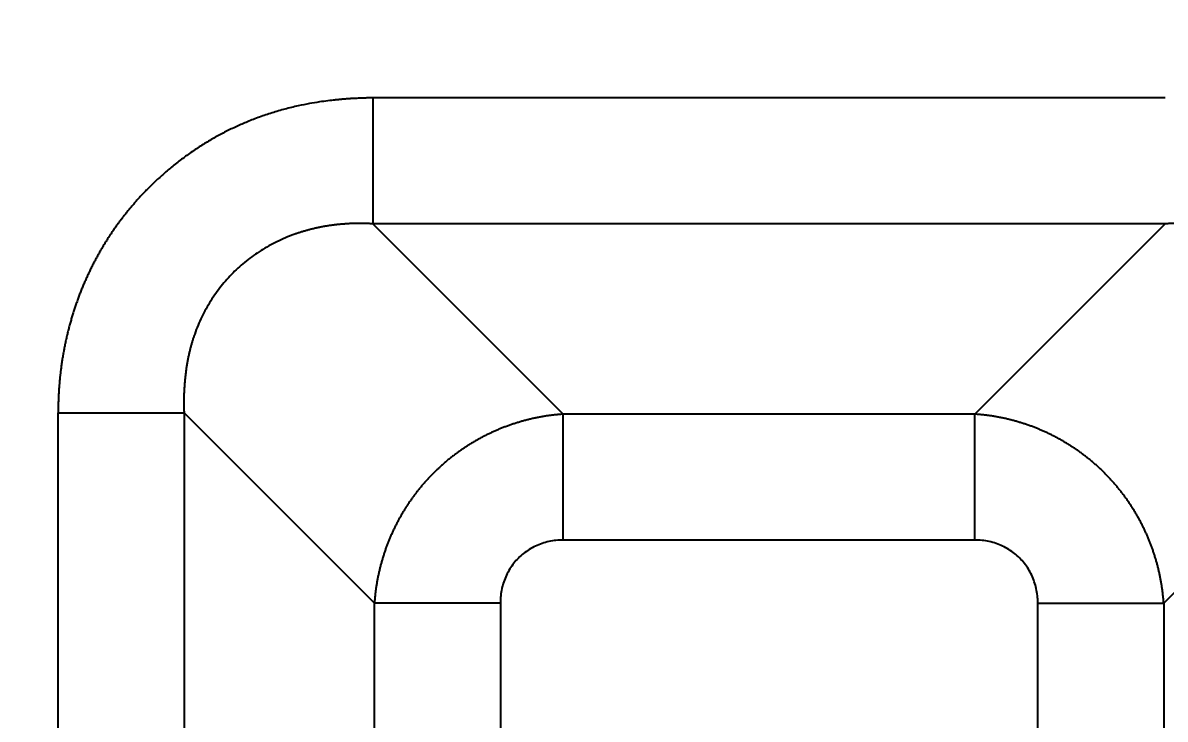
# Model space of a CAD drawing. Header units: millimetres. Extents: x -1286 to 291, y 5350 to 5880.
# Drawn here: x -1082.28 to -1065.04, y 5624.88 to 5635.39 of the extents above; entities that cross this region are included whole.
import ezdxf

# ---------------------------------------------------------------- set-up
doc = ezdxf.new("R2010")
doc.units = ezdxf.units.MM
doc.layers.add('dim', color=82, linetype='Continuous', lineweight=9)
doc.layers.add('粗实线层', color=7, linetype='Continuous', lineweight=35)
doc.dimstyles.new('ISO-25', dxfattribs={"dimscale": 1.5, "dimtxt": 2.5, "dimasz": 2.5, "dimexe": 1.25, "dimexo": 0.625, "dimtad": 1, "dimtxsty": 'Standard', "dimcen": 2.5, "dimadec": 0, "dimazin": 0, "dimtfac": 1, "dimtmove": 0, "dimatfit": 3, "dimfxl": 0, "dimarcsym": 0})

# ---------------------------------------------------------------- blocks, each defined once
blk = doc.blocks.new('*D39')
at = {"layer": 'Defpoints', "color": 0, "lineweight": 18, "transparency": 16777216}
for p in [(-981.514, 5754.075), (-1136.803, 5623.235)]:
    blk.add_point(p, dxfattribs=at)
at = {"layer": 'dim', "color": 0, "lineweight": -2, "transparency": 16777216}
for p, q in [((-931.597, 5796.133), (-979.219, 5756.008)), ((-1136.803, 5623.235), (-981.514, 5754.075)), ((-1139.097, 5621.302), (-1141.391, 5619.369))]:
    blk.add_line(p, q, dxfattribs=at)
at = {"layer": 'dim', "color": 0, "lineweight": 18, "transparency": 16777216}
for points in [[(-979.542, 5756.391), (-978.897, 5755.626), (-981.514, 5754.075)], [(-1139.419, 5621.684), (-1138.775, 5620.92), (-1136.803, 5623.235)]]:
    blk.add_solid(points, dxfattribs=at)
at = {"layer": 'dim', "color": 0, "lineweight": 18, "transparency": 16777216, "insert": (-942.427, 5790.849), "char_height": 3.75, "attachment_point": 5, "rotation": 40.1161}
blk.add_mtext('∅203,06', dxfattribs=at)

msp = doc.modelspace()

# ---------------------------------------------------------------- linework, layer by layer
at = {"layer": '粗实线层', "lineweight": 25}
for p, q in [((-1065.039, 5634.261), (-1076.996, 5634.261)), ((-1065.039, 5632.361), (-1076.996, 5632.361)), ((-1074.123, 5629.488), (-1076.996, 5632.361)), ((-1067.912, 5629.488), (-1065.039, 5632.361)), ((-1081.747, 5617.552), (-1081.747, 5629.51)), ((-1079.847, 5629.51), (-1079.847, 5617.552)), ((-1076.974, 5626.637), (-1079.847, 5629.51)), ((-1067.912, 5629.488), (-1074.123, 5629.488)), ((-1065.061, 5626.637), (-1062.188, 5629.51)), ((-1067.912, 5627.587), (-1074.123, 5627.587)), ((-1076.974, 5620.425), (-1076.974, 5626.637)), ((-1075.073, 5626.637), (-1075.073, 5620.425)), ((-1066.961, 5620.425), (-1066.961, 5626.637)), ((-1065.061, 5626.637), (-1065.061, 5620.425))]:
    msp.add_line(p, q, dxfattribs=at)
for radius in [87.342, 87.216, 86.564]:
    msp.add_circle((-1053.128, 5688.655), radius, dxfattribs=at)
for centre, radius, start, end in [((-1053.128, 5688.655), 86.224, 180.08059, 269.91941), ((-1053.128, 5688.655), 85.581, 180.90297, 269.09703), ((-1053.128, 5688.655), 83.696, 181.96796, 267.77604), ((-1053.128, 5688.655), 82.706, 182.5804, 267.41961), ((-1059.158, 5688.655), 101.531, 191.59189, 353.81047), ((-1059.158, 5688.655), 102.032, 191.56871, 353.81047), ((-1059.158, 5688.655), 100.442, 191.71935, 339.08959), ((-1059.158, 5688.655), 100.141, 191.71934, 339.08959), ((-1059.158, 5688.655), 100.022, 191.73334, 338.88345), ((-1059.158, 5688.655), 99.521, 191.82936, 338.86382), ((-1059.158, 5688.655), 102.401, 208.57791, 345.69153), ((-1059.158, 5688.655), 102.402, 208.57791, 345.69153)]:
    msp.add_arc(centre, radius, start, end, dxfattribs=at)
for points, knots in [([(-1076.996, 5634.261), (-1077.008, 5634.261), (-1077.033, 5634.261), (-1077.069, 5634.261), (-1077.105, 5634.26), (-1077.139, 5634.259), (-1077.173, 5634.258), (-1077.205, 5634.257), (-1077.237, 5634.255), (-1077.268, 5634.254), (-1077.298, 5634.252), (-1077.327, 5634.25), (-1077.356, 5634.249), (-1077.383, 5634.247), (-1077.409, 5634.245), (-1077.435, 5634.243), (-1077.46, 5634.24), (-1077.483, 5634.238), (-1077.506, 5634.236), (-1077.528, 5634.234), (-1077.549, 5634.232), (-1077.598, 5634.227), (-1077.683, 5634.217), (-1077.811, 5634.2), (-1077.961, 5634.175), (-1078.134, 5634.14), (-1078.323, 5634.094), (-1078.518, 5634.038), (-1078.707, 5633.974), (-1078.885, 5633.905), (-1079.054, 5633.831), (-1079.216, 5633.753), (-1079.379, 5633.667), (-1079.541, 5633.572), (-1079.705, 5633.467), (-1079.864, 5633.353), (-1080.015, 5633.235), (-1080.151, 5633.12), (-1080.273, 5633.008), (-1080.363, 5632.921), (-1080.427, 5632.856), (-1080.468, 5632.814), (-1080.508, 5632.771), (-1080.548, 5632.727), (-1080.588, 5632.682), (-1080.627, 5632.637), (-1080.666, 5632.591), (-1080.704, 5632.544), (-1080.742, 5632.497), (-1080.779, 5632.449), (-1080.816, 5632.4), (-1080.853, 5632.351), (-1080.888, 5632.301), (-1080.923, 5632.251), (-1080.958, 5632.199), (-1080.992, 5632.147), (-1081.025, 5632.095), (-1081.058, 5632.042), (-1081.09, 5631.988), (-1081.122, 5631.934), (-1081.153, 5631.879), (-1081.183, 5631.823), (-1081.212, 5631.767), (-1081.241, 5631.71), (-1081.269, 5631.653), (-1081.297, 5631.595), (-1081.323, 5631.537), (-1081.349, 5631.478), (-1081.375, 5631.418), (-1081.399, 5631.358), (-1081.423, 5631.298), (-1081.446, 5631.237), (-1081.468, 5631.175), (-1081.489, 5631.113), (-1081.51, 5631.051), (-1081.53, 5630.988), (-1081.549, 5630.925), (-1081.567, 5630.861), (-1081.584, 5630.797), (-1081.601, 5630.732), (-1081.616, 5630.667), (-1081.631, 5630.601), (-1081.645, 5630.536), (-1081.658, 5630.469), (-1081.67, 5630.403), (-1081.682, 5630.336), (-1081.692, 5630.268), (-1081.702, 5630.201), (-1081.71, 5630.133), (-1081.718, 5630.065), (-1081.725, 5629.996), (-1081.731, 5629.927), (-1081.736, 5629.858), (-1081.74, 5629.789), (-1081.743, 5629.72), (-1081.746, 5629.65), (-1081.747, 5629.58), (-1081.747, 5629.533), (-1081.747, 5629.51)], [0, 0, 0, 0, 0.004956, 0.009794, 0.014513, 0.019115, 0.023598, 0.027963, 0.032209, 0.036337, 0.040347, 0.044238, 0.04801, 0.051664, 0.055199, 0.058615, 0.061912, 0.06509, 0.06815, 0.071091, 0.073913, 0.076616, 0.090894, 0.108111, 0.128274, 0.151386, 0.178814, 0.205869, 0.232556, 0.258875, 0.282249, 0.306185, 0.330682, 0.35574, 0.381361, 0.408568, 0.434066, 0.45785, 0.47992, 0.500277, 0.508121, 0.515994, 0.523895, 0.531825, 0.539783, 0.54777, 0.555785, 0.563828, 0.5719, 0.579999, 0.588127, 0.596282, 0.604464, 0.612674, 0.620911, 0.629175, 0.637466, 0.645785, 0.65413, 0.662503, 0.670903, 0.67933, 0.687785, 0.696266, 0.704775, 0.71331, 0.721872, 0.730461, 0.739075, 0.747715, 0.756381, 0.765071, 0.773787, 0.782528, 0.791294, 0.800087, 0.808905, 0.81775, 0.82662, 0.835517, 0.844441, 0.85339, 0.862365, 0.871366, 0.880393, 0.889445, 0.898522, 0.907623, 0.916749, 0.9259, 0.935076, 0.944277, 0.953502, 0.962753, 0.972028, 0.981328, 0.990652, 1, 1, 1, 1]), ([(-1076.996, 5634.261), (-1076.996, 5634.157), (-1076.996, 5634.054), (-1076.996, 5633.849), (-1076.996, 5633.747), (-1076.996, 5633.55), (-1076.996, 5633.453), (-1076.996, 5633.268), (-1076.996, 5633.178), (-1076.996, 5633.009), (-1076.996, 5632.93), (-1076.996, 5632.781), (-1076.996, 5632.713), (-1076.996, 5632.589), (-1076.996, 5632.533), (-1076.996, 5632.436), (-1076.996, 5632.394), (-1076.996, 5632.361)], [0, 0, 0, 0, 0.125, 0.125, 0.25, 0.25, 0.375, 0.375, 0.5, 0.5, 0.625, 0.625, 0.75, 0.75, 0.875, 0.875, 1, 1, 1, 1]), ([(-1076.996, 5632.361), (-1077.006, 5632.361), (-1077.025, 5632.362), (-1077.053, 5632.364), (-1077.081, 5632.365), (-1077.11, 5632.366), (-1077.138, 5632.366), (-1077.166, 5632.367), (-1077.194, 5632.367), (-1077.222, 5632.367), (-1077.249, 5632.366), (-1077.277, 5632.366), (-1077.305, 5632.365), (-1077.332, 5632.364), (-1077.359, 5632.363), (-1077.387, 5632.361), (-1077.414, 5632.359), (-1077.441, 5632.357), (-1077.467, 5632.355), (-1077.494, 5632.353), (-1077.521, 5632.35), (-1077.547, 5632.347), (-1077.574, 5632.344), (-1077.6, 5632.341), (-1077.626, 5632.337), (-1077.652, 5632.333), (-1077.678, 5632.33), (-1077.704, 5632.325), (-1077.729, 5632.321), (-1077.755, 5632.316), (-1077.78, 5632.312), (-1077.805, 5632.307), (-1077.83, 5632.301), (-1077.855, 5632.296), (-1077.88, 5632.29), (-1077.904, 5632.284), (-1077.929, 5632.278), (-1077.953, 5632.272), (-1077.977, 5632.266), (-1078.001, 5632.259), (-1078.025, 5632.252), (-1078.049, 5632.245), (-1078.073, 5632.238), (-1078.096, 5632.231), (-1078.12, 5632.223), (-1078.143, 5632.215), (-1078.166, 5632.208), (-1078.268, 5632.171), (-1078.446, 5632.096), (-1078.687, 5631.962), (-1078.909, 5631.804), (-1079.077, 5631.654), (-1079.201, 5631.523), (-1079.288, 5631.42), (-1079.37, 5631.312), (-1079.446, 5631.198), (-1079.516, 5631.08), (-1079.58, 5630.956), (-1079.637, 5630.829), (-1079.676, 5630.728), (-1079.702, 5630.655), (-1079.716, 5630.611), (-1079.73, 5630.566), (-1079.743, 5630.519), (-1079.756, 5630.47), (-1079.768, 5630.419), (-1079.78, 5630.367), (-1079.791, 5630.312), (-1079.801, 5630.257), (-1079.811, 5630.199), (-1079.819, 5630.141), (-1079.826, 5630.084), (-1079.832, 5630.027), (-1079.838, 5629.97), (-1079.842, 5629.913), (-1079.845, 5629.856), (-1079.848, 5629.798), (-1079.85, 5629.741), (-1079.85, 5629.683), (-1079.85, 5629.626), (-1079.849, 5629.568), (-1079.848, 5629.529), (-1079.847, 5629.51)], [0, 0, 0, 0, 0.00626, 0.012495, 0.018706, 0.024892, 0.031053, 0.037189, 0.043301, 0.049389, 0.055453, 0.061492, 0.067507, 0.073499, 0.079467, 0.085411, 0.091332, 0.097229, 0.103103, 0.108953, 0.114781, 0.120586, 0.126368, 0.132127, 0.137864, 0.143578, 0.14927, 0.15494, 0.160587, 0.166213, 0.171817, 0.1774, 0.182961, 0.188501, 0.194019, 0.199516, 0.204993, 0.210449, 0.215884, 0.221299, 0.226693, 0.232067, 0.237422, 0.242756, 0.248071, 0.253366, 0.258642, 0.263899, 0.32425, 0.383567, 0.44213, 0.500231, 0.529241, 0.558364, 0.587637, 0.617098, 0.646783, 0.676729, 0.70697, 0.737541, 0.747176, 0.75715, 0.767464, 0.77812, 0.789122, 0.80047, 0.812166, 0.824212, 0.836609, 0.849359, 0.862462, 0.874881, 0.887316, 0.899768, 0.912237, 0.924722, 0.937225, 0.949746, 0.962283, 0.974838, 0.98741, 1, 1, 1, 1]), ([(-1062.188, 5629.51), (-1062.187, 5629.519), (-1062.186, 5629.537), (-1062.185, 5629.564), (-1062.184, 5629.591), (-1062.183, 5629.618), (-1062.182, 5629.644), (-1062.182, 5629.671), (-1062.182, 5629.698), (-1062.182, 5629.724), (-1062.182, 5629.751), (-1062.183, 5629.777), (-1062.183, 5629.803), (-1062.184, 5629.83), (-1062.185, 5629.856), (-1062.187, 5629.882), (-1062.188, 5629.908), (-1062.19, 5629.934), (-1062.192, 5629.959), (-1062.194, 5629.985), (-1062.196, 5630.011), (-1062.199, 5630.036), (-1062.202, 5630.062), (-1062.205, 5630.087), (-1062.208, 5630.112), (-1062.211, 5630.137), (-1062.215, 5630.162), (-1062.219, 5630.187), (-1062.223, 5630.212), (-1062.227, 5630.237), (-1062.231, 5630.262), (-1062.236, 5630.286), (-1062.241, 5630.31), (-1062.246, 5630.335), (-1062.251, 5630.359), (-1062.256, 5630.383), (-1062.262, 5630.407), (-1062.268, 5630.431), (-1062.274, 5630.455), (-1062.28, 5630.478), (-1062.286, 5630.502), (-1062.293, 5630.525), (-1062.299, 5630.549), (-1062.306, 5630.572), (-1062.313, 5630.595), (-1062.321, 5630.618), (-1062.328, 5630.64), (-1062.336, 5630.663), (-1062.344, 5630.686), (-1062.352, 5630.708), (-1062.36, 5630.731), (-1062.368, 5630.753), (-1062.377, 5630.775), (-1062.386, 5630.797), (-1062.394, 5630.818), (-1062.404, 5630.84), (-1062.413, 5630.862), (-1062.422, 5630.883), (-1062.432, 5630.904), (-1062.442, 5630.926), (-1062.451, 5630.947), (-1062.462, 5630.967), (-1062.472, 5630.988), (-1062.482, 5631.009), (-1062.493, 5631.029), (-1062.504, 5631.05), (-1062.514, 5631.07), (-1062.526, 5631.09), (-1062.537, 5631.11), (-1062.548, 5631.129), (-1062.56, 5631.149), (-1062.571, 5631.168), (-1062.583, 5631.188), (-1062.595, 5631.207), (-1062.607, 5631.226), (-1062.62, 5631.245), (-1062.632, 5631.264), (-1062.645, 5631.282), (-1062.658, 5631.301), (-1062.67, 5631.319), (-1062.684, 5631.337), (-1062.697, 5631.355), (-1062.71, 5631.373), (-1062.724, 5631.391), (-1062.737, 5631.408), (-1062.751, 5631.426), (-1062.765, 5631.443), (-1062.779, 5631.46), (-1062.793, 5631.477), (-1062.807, 5631.493), (-1062.822, 5631.51), (-1062.836, 5631.527), (-1062.851, 5631.543), (-1062.866, 5631.559), (-1062.881, 5631.575), (-1062.896, 5631.591), (-1062.911, 5631.606), (-1062.932, 5631.628), (-1062.959, 5631.654), (-1062.992, 5631.685), (-1063.026, 5631.716), (-1063.061, 5631.746), (-1063.096, 5631.776), (-1063.132, 5631.805), (-1063.169, 5631.833), (-1063.206, 5631.861), (-1063.244, 5631.888), (-1063.282, 5631.915), (-1063.322, 5631.941), (-1063.361, 5631.966), (-1063.402, 5631.99), (-1063.443, 5632.014), (-1063.485, 5632.037), (-1063.527, 5632.06), (-1063.57, 5632.082), (-1063.614, 5632.103), (-1063.658, 5632.123), (-1063.703, 5632.143), (-1063.748, 5632.161), (-1063.794, 5632.18), (-1063.84, 5632.197), (-1063.887, 5632.213), (-1063.935, 5632.229), (-1063.983, 5632.244), (-1064.031, 5632.258), (-1064.08, 5632.271), (-1064.13, 5632.284), (-1064.18, 5632.296), (-1064.231, 5632.306), (-1064.282, 5632.316), (-1064.333, 5632.325), (-1064.385, 5632.334), (-1064.437, 5632.341), (-1064.49, 5632.347), (-1064.543, 5632.353), (-1064.597, 5632.357), (-1064.651, 5632.361), (-1064.705, 5632.364), (-1064.76, 5632.366), (-1064.815, 5632.367), (-1064.871, 5632.367), (-1064.926, 5632.366), (-1064.982, 5632.364), (-1065.02, 5632.362), (-1065.039, 5632.361)], [0, 0, 0, 0, 0.005924, 0.011829, 0.017716, 0.023584, 0.029433, 0.035265, 0.041078, 0.046873, 0.05265, 0.058409, 0.06415, 0.069873, 0.075579, 0.081267, 0.086938, 0.092592, 0.098228, 0.103848, 0.10945, 0.115035, 0.120604, 0.126156, 0.131691, 0.13721, 0.142713, 0.1482, 0.15367, 0.159124, 0.164563, 0.169986, 0.175393, 0.180785, 0.186161, 0.191522, 0.196869, 0.2022, 0.207516, 0.212817, 0.218104, 0.223376, 0.228634, 0.233878, 0.239108, 0.244323, 0.249525, 0.254714, 0.259888, 0.26505, 0.270198, 0.275333, 0.280454, 0.285564, 0.29066, 0.295744, 0.300815, 0.305874, 0.310921, 0.315957, 0.32098, 0.325992, 0.330992, 0.33598, 0.340958, 0.345925, 0.35088, 0.355825, 0.36076, 0.365684, 0.370597, 0.375501, 0.380395, 0.385279, 0.390153, 0.395018, 0.399873, 0.40472, 0.409558, 0.414387, 0.419207, 0.424019, 0.428822, 0.433618, 0.438406, 0.443186, 0.447958, 0.452723, 0.457481, 0.462232, 0.466976, 0.471713, 0.476444, 0.481169, 0.485887, 0.4906, 0.495306, 0.500008, 0.509822, 0.519661, 0.529527, 0.539421, 0.549346, 0.559303, 0.569293, 0.579318, 0.589379, 0.599479, 0.609618, 0.619799, 0.630022, 0.64029, 0.650603, 0.660963, 0.671371, 0.68183, 0.69234, 0.702902, 0.713519, 0.724191, 0.734919, 0.745705, 0.756551, 0.767457, 0.778425, 0.789455, 0.80055, 0.811709, 0.822935, 0.834229, 0.845591, 0.857022, 0.868525, 0.880099, 0.891746, 0.903466, 0.915261, 0.927132, 0.93908, 0.951105, 0.963209, 0.975392, 0.987656, 1, 1, 1, 1]), ([(-1074.123, 5629.488), (-1074.132, 5629.487), (-1074.15, 5629.486), (-1074.177, 5629.484), (-1074.203, 5629.481), (-1074.23, 5629.479), (-1074.257, 5629.476), (-1074.284, 5629.472), (-1074.31, 5629.469), (-1074.337, 5629.466), (-1074.364, 5629.462), (-1074.39, 5629.458), (-1074.417, 5629.453), (-1074.444, 5629.449), (-1074.47, 5629.444), (-1074.497, 5629.439), (-1074.523, 5629.434), (-1074.55, 5629.428), (-1074.576, 5629.423), (-1074.603, 5629.417), (-1074.629, 5629.41), (-1074.655, 5629.404), (-1074.682, 5629.397), (-1074.708, 5629.39), (-1074.734, 5629.383), (-1074.76, 5629.376), (-1074.786, 5629.368), (-1074.812, 5629.36), (-1074.838, 5629.352), (-1074.864, 5629.344), (-1074.89, 5629.335), (-1074.916, 5629.327), (-1074.942, 5629.318), (-1074.967, 5629.308), (-1074.993, 5629.299), (-1075.018, 5629.289), (-1075.044, 5629.279), (-1075.069, 5629.269), (-1075.094, 5629.259), (-1075.12, 5629.248), (-1075.145, 5629.237), (-1075.17, 5629.226), (-1075.195, 5629.215), (-1075.22, 5629.203), (-1075.244, 5629.192), (-1075.269, 5629.18), (-1075.293, 5629.167), (-1075.318, 5629.155), (-1075.342, 5629.142), (-1075.367, 5629.129), (-1075.391, 5629.116), (-1075.415, 5629.103), (-1075.439, 5629.09), (-1075.462, 5629.076), (-1075.486, 5629.062), (-1075.51, 5629.048), (-1075.533, 5629.033), (-1075.557, 5629.019), (-1075.58, 5629.004), (-1075.603, 5628.989), (-1075.626, 5628.973), (-1075.649, 5628.958), (-1075.671, 5628.942), (-1075.694, 5628.926), (-1075.716, 5628.91), (-1075.738, 5628.894), (-1075.761, 5628.878), (-1075.783, 5628.861), (-1075.804, 5628.844), (-1075.826, 5628.827), (-1075.848, 5628.81), (-1075.869, 5628.792), (-1075.89, 5628.774), (-1075.911, 5628.757), (-1075.932, 5628.738), (-1075.953, 5628.72), (-1075.973, 5628.702), (-1075.994, 5628.683), (-1076.014, 5628.664), (-1076.034, 5628.645), (-1076.054, 5628.626), (-1076.074, 5628.607), (-1076.093, 5628.587), (-1076.113, 5628.567), (-1076.132, 5628.548), (-1076.151, 5628.527), (-1076.17, 5628.507), (-1076.188, 5628.487), (-1076.207, 5628.466), (-1076.225, 5628.446), (-1076.243, 5628.425), (-1076.261, 5628.404), (-1076.279, 5628.382), (-1076.296, 5628.361), (-1076.313, 5628.34), (-1076.33, 5628.318), (-1076.347, 5628.296), (-1076.364, 5628.274), (-1076.38, 5628.252), (-1076.397, 5628.23), (-1076.413, 5628.207), (-1076.429, 5628.185), (-1076.444, 5628.162), (-1076.46, 5628.139), (-1076.475, 5628.116), (-1076.49, 5628.093), (-1076.505, 5628.07), (-1076.52, 5628.047), (-1076.534, 5628.023), (-1076.548, 5628), (-1076.562, 5627.976), (-1076.576, 5627.952), (-1076.589, 5627.928), (-1076.603, 5627.904), (-1076.616, 5627.88), (-1076.629, 5627.856), (-1076.641, 5627.831), (-1076.654, 5627.807), (-1076.666, 5627.782), (-1076.678, 5627.758), (-1076.69, 5627.733), (-1076.701, 5627.708), (-1076.712, 5627.683), (-1076.724, 5627.658), (-1076.734, 5627.633), (-1076.745, 5627.608), (-1076.755, 5627.583), (-1076.766, 5627.557), (-1076.775, 5627.532), (-1076.785, 5627.506), (-1076.795, 5627.481), (-1076.804, 5627.455), (-1076.813, 5627.43), (-1076.822, 5627.404), (-1076.83, 5627.378), (-1076.838, 5627.352), (-1076.847, 5627.326), (-1076.854, 5627.3), (-1076.862, 5627.274), (-1076.869, 5627.248), (-1076.876, 5627.222), (-1076.883, 5627.195), (-1076.89, 5627.169), (-1076.896, 5627.143), (-1076.903, 5627.116), (-1076.909, 5627.09), (-1076.914, 5627.063), (-1076.92, 5627.037), (-1076.925, 5627.01), (-1076.93, 5626.984), (-1076.935, 5626.957), (-1076.939, 5626.931), (-1076.944, 5626.904), (-1076.948, 5626.877), (-1076.952, 5626.851), (-1076.955, 5626.824), (-1076.959, 5626.797), (-1076.962, 5626.771), (-1076.965, 5626.744), (-1076.967, 5626.717), (-1076.97, 5626.69), (-1076.972, 5626.664), (-1076.973, 5626.646), (-1076.974, 5626.637)], [0, 0, 0, 0, 0.006177, 0.012354, 0.018532, 0.024711, 0.030891, 0.037071, 0.043252, 0.049434, 0.055616, 0.061799, 0.067982, 0.074166, 0.080351, 0.086537, 0.092724, 0.098912, 0.105101, 0.11129, 0.117481, 0.123672, 0.129864, 0.136058, 0.142251, 0.148446, 0.154641, 0.160838, 0.167034, 0.173232, 0.179431, 0.18563, 0.19183, 0.198031, 0.204233, 0.210436, 0.21664, 0.222845, 0.229051, 0.235259, 0.241468, 0.247678, 0.25389, 0.260103, 0.266319, 0.272535, 0.278754, 0.284973, 0.291194, 0.297416, 0.30364, 0.309864, 0.31609, 0.322316, 0.328543, 0.334772, 0.341001, 0.347231, 0.353461, 0.359693, 0.365925, 0.372158, 0.378391, 0.384625, 0.39086, 0.397095, 0.403332, 0.409568, 0.415806, 0.422044, 0.428283, 0.434523, 0.440763, 0.447004, 0.453245, 0.459486, 0.465728, 0.47197, 0.478212, 0.484455, 0.490697, 0.49694, 0.503183, 0.509425, 0.515668, 0.52191, 0.528152, 0.534393, 0.540634, 0.546875, 0.553116, 0.559355, 0.565595, 0.571833, 0.578071, 0.584309, 0.590546, 0.596782, 0.603018, 0.609253, 0.615487, 0.621721, 0.627954, 0.634187, 0.640418, 0.64665, 0.65288, 0.659109, 0.665338, 0.671565, 0.677791, 0.684017, 0.690241, 0.696464, 0.702686, 0.708906, 0.715125, 0.721342, 0.727558, 0.733772, 0.739985, 0.746196, 0.752405, 0.758614, 0.764821, 0.771027, 0.777231, 0.783435, 0.789638, 0.79584, 0.802041, 0.808241, 0.81444, 0.820639, 0.826837, 0.833033, 0.839229, 0.845424, 0.851618, 0.857812, 0.864004, 0.870196, 0.876386, 0.882575, 0.888763, 0.894951, 0.901137, 0.907322, 0.913506, 0.91969, 0.925872, 0.932054, 0.938235, 0.944415, 0.950595, 0.956774, 0.962951, 0.969128, 0.975305, 0.98148, 0.987654, 0.993828, 1, 1, 1, 1]), ([(-1065.061, 5626.637), (-1065.061, 5626.646), (-1065.063, 5626.664), (-1065.065, 5626.69), (-1065.067, 5626.717), (-1065.07, 5626.744), (-1065.073, 5626.771), (-1065.076, 5626.797), (-1065.079, 5626.824), (-1065.083, 5626.851), (-1065.087, 5626.878), (-1065.091, 5626.904), (-1065.095, 5626.931), (-1065.1, 5626.957), (-1065.104, 5626.984), (-1065.109, 5627.011), (-1065.115, 5627.037), (-1065.12, 5627.064), (-1065.126, 5627.09), (-1065.132, 5627.117), (-1065.138, 5627.143), (-1065.145, 5627.169), (-1065.151, 5627.196), (-1065.158, 5627.222), (-1065.165, 5627.248), (-1065.173, 5627.274), (-1065.18, 5627.3), (-1065.188, 5627.326), (-1065.196, 5627.352), (-1065.204, 5627.378), (-1065.213, 5627.404), (-1065.222, 5627.43), (-1065.231, 5627.456), (-1065.24, 5627.481), (-1065.25, 5627.507), (-1065.259, 5627.532), (-1065.269, 5627.558), (-1065.279, 5627.583), (-1065.29, 5627.608), (-1065.3, 5627.634), (-1065.311, 5627.659), (-1065.322, 5627.684), (-1065.334, 5627.709), (-1065.345, 5627.733), (-1065.357, 5627.758), (-1065.369, 5627.783), (-1065.381, 5627.807), (-1065.393, 5627.832), (-1065.406, 5627.856), (-1065.419, 5627.88), (-1065.432, 5627.905), (-1065.445, 5627.929), (-1065.459, 5627.953), (-1065.473, 5627.976), (-1065.487, 5628), (-1065.501, 5628.024), (-1065.515, 5628.047), (-1065.53, 5628.07), (-1065.545, 5628.094), (-1065.56, 5628.117), (-1065.575, 5628.14), (-1065.59, 5628.162), (-1065.606, 5628.185), (-1065.622, 5628.208), (-1065.638, 5628.23), (-1065.654, 5628.252), (-1065.671, 5628.274), (-1065.688, 5628.296), (-1065.704, 5628.318), (-1065.722, 5628.34), (-1065.739, 5628.361), (-1065.756, 5628.383), (-1065.774, 5628.404), (-1065.792, 5628.425), (-1065.81, 5628.446), (-1065.828, 5628.467), (-1065.847, 5628.487), (-1065.865, 5628.508), (-1065.884, 5628.528), (-1065.903, 5628.548), (-1065.922, 5628.568), (-1065.942, 5628.588), (-1065.961, 5628.607), (-1065.981, 5628.626), (-1066.001, 5628.646), (-1066.021, 5628.665), (-1066.041, 5628.683), (-1066.062, 5628.702), (-1066.082, 5628.721), (-1066.103, 5628.739), (-1066.124, 5628.757), (-1066.145, 5628.775), (-1066.166, 5628.792), (-1066.187, 5628.81), (-1066.209, 5628.827), (-1066.231, 5628.844), (-1066.252, 5628.861), (-1066.274, 5628.878), (-1066.297, 5628.894), (-1066.319, 5628.911), (-1066.341, 5628.927), (-1066.364, 5628.943), (-1066.386, 5628.958), (-1066.409, 5628.974), (-1066.432, 5628.989), (-1066.455, 5629.004), (-1066.478, 5629.019), (-1066.502, 5629.033), (-1066.525, 5629.048), (-1066.549, 5629.062), (-1066.573, 5629.076), (-1066.596, 5629.09), (-1066.62, 5629.103), (-1066.644, 5629.117), (-1066.668, 5629.13), (-1066.693, 5629.143), (-1066.717, 5629.155), (-1066.741, 5629.168), (-1066.766, 5629.18), (-1066.791, 5629.192), (-1066.815, 5629.204), (-1066.84, 5629.215), (-1066.865, 5629.226), (-1066.89, 5629.237), (-1066.915, 5629.248), (-1066.94, 5629.259), (-1066.966, 5629.269), (-1066.991, 5629.279), (-1067.017, 5629.289), (-1067.042, 5629.299), (-1067.068, 5629.309), (-1067.093, 5629.318), (-1067.119, 5629.327), (-1067.145, 5629.336), (-1067.171, 5629.344), (-1067.197, 5629.352), (-1067.222, 5629.36), (-1067.249, 5629.368), (-1067.275, 5629.376), (-1067.301, 5629.383), (-1067.327, 5629.39), (-1067.353, 5629.397), (-1067.379, 5629.404), (-1067.406, 5629.41), (-1067.432, 5629.417), (-1067.459, 5629.423), (-1067.485, 5629.428), (-1067.512, 5629.434), (-1067.538, 5629.439), (-1067.565, 5629.444), (-1067.591, 5629.449), (-1067.618, 5629.453), (-1067.644, 5629.458), (-1067.671, 5629.462), (-1067.698, 5629.466), (-1067.724, 5629.469), (-1067.751, 5629.472), (-1067.778, 5629.476), (-1067.805, 5629.479), (-1067.831, 5629.481), (-1067.858, 5629.484), (-1067.885, 5629.486), (-1067.903, 5629.487), (-1067.912, 5629.488)], [0, 0, 0, 0, 0.006177, 0.012354, 0.018532, 0.024711, 0.030891, 0.037071, 0.043252, 0.049434, 0.055616, 0.061799, 0.067982, 0.074166, 0.080351, 0.086537, 0.092724, 0.098912, 0.105101, 0.11129, 0.117481, 0.123672, 0.129864, 0.136058, 0.142251, 0.148446, 0.154641, 0.160838, 0.167034, 0.173232, 0.179431, 0.18563, 0.19183, 0.198031, 0.204233, 0.210436, 0.21664, 0.222845, 0.229051, 0.235259, 0.241468, 0.247678, 0.25389, 0.260103, 0.266319, 0.272535, 0.278754, 0.284973, 0.291194, 0.297416, 0.30364, 0.309864, 0.31609, 0.322316, 0.328543, 0.334772, 0.341001, 0.347231, 0.353461, 0.359693, 0.365925, 0.372158, 0.378391, 0.384625, 0.39086, 0.397095, 0.403332, 0.409568, 0.415806, 0.422044, 0.428283, 0.434523, 0.440763, 0.447004, 0.453245, 0.459486, 0.465728, 0.47197, 0.478212, 0.484455, 0.490697, 0.49694, 0.503183, 0.509425, 0.515668, 0.52191, 0.528152, 0.534393, 0.540634, 0.546875, 0.553116, 0.559355, 0.565595, 0.571833, 0.578071, 0.584309, 0.590546, 0.596782, 0.603018, 0.609253, 0.615487, 0.621721, 0.627954, 0.634187, 0.640418, 0.64665, 0.65288, 0.659109, 0.665338, 0.671565, 0.677791, 0.684017, 0.690241, 0.696464, 0.702686, 0.708906, 0.715125, 0.721342, 0.727558, 0.733772, 0.739985, 0.746196, 0.752405, 0.758614, 0.764821, 0.771027, 0.777231, 0.783435, 0.789638, 0.79584, 0.802041, 0.808241, 0.81444, 0.820639, 0.826837, 0.833033, 0.839229, 0.845424, 0.851618, 0.857812, 0.864004, 0.870196, 0.876386, 0.882575, 0.888763, 0.894951, 0.901137, 0.907322, 0.913506, 0.91969, 0.925872, 0.932054, 0.938235, 0.944415, 0.950595, 0.956774, 0.962951, 0.969128, 0.975305, 0.98148, 0.987654, 0.993828, 1, 1, 1, 1]), ([(-1067.912, 5627.587), (-1067.912, 5627.691), (-1067.912, 5627.795), (-1067.912, 5628), (-1067.912, 5628.101), (-1067.912, 5628.299), (-1067.912, 5628.395), (-1067.912, 5628.581), (-1067.912, 5628.67), (-1067.912, 5628.839), (-1067.912, 5628.919), (-1067.912, 5629.067), (-1067.912, 5629.136), (-1067.912, 5629.26), (-1067.912, 5629.315), (-1067.912, 5629.412), (-1067.912, 5629.454), (-1067.912, 5629.488)], [0, 0, 0, 0, 0.125, 0.125, 0.25, 0.25, 0.375, 0.375, 0.5, 0.5, 0.625, 0.625, 0.75, 0.75, 0.875, 0.875, 1, 1, 1, 1]), ([(-1075.073, 5626.637), (-1075.177, 5626.637), (-1075.281, 5626.637), (-1075.486, 5626.637), (-1075.587, 5626.637), (-1075.785, 5626.637), (-1075.881, 5626.637), (-1076.067, 5626.637), (-1076.156, 5626.637), (-1076.325, 5626.637), (-1076.405, 5626.637), (-1076.553, 5626.637), (-1076.622, 5626.637), (-1076.746, 5626.637), (-1076.802, 5626.637), (-1076.899, 5626.637), (-1076.94, 5626.637), (-1076.974, 5626.637)], [0, 0, 0, 0, 0.125, 0.125, 0.25, 0.25, 0.375, 0.375, 0.5, 0.5, 0.625, 0.625, 0.75, 0.75, 0.875, 0.875, 1, 1, 1, 1])]:
    msp.add_open_spline(points, degree=3, knots=knots, dxfattribs=at)
for points, weights in [([(-1081.747, 5629.51), (-1080.859, 5629.51), (-1080.136, 5629.51), (-1079.847, 5629.51)], [1.10247137787, 0.965844680293, 0.965842874066, 1.10246595919]), ([(-1074.123, 5627.587), (-1074.123, 5628.475), (-1074.123, 5629.198), (-1074.123, 5629.488)], [1.10246344043, 0.965844453474, 0.965845519864, 1.1024666396]), ([(-1066.961, 5626.637), (-1066.073, 5626.637), (-1065.35, 5626.637), (-1065.061, 5626.637)], [1.10246344043, 0.965844453474, 0.965845519864, 1.1024666396])]:
    msp.add_rational_spline(points, weights, degree=3, dxfattribs=at)
for points in [[(-1074.123, 5627.587), (-1074.198, 5627.587), (-1074.342, 5627.572), (-1074.547, 5627.502), (-1074.728, 5627.391), (-1074.877, 5627.242), (-1074.988, 5627.061), (-1075.058, 5626.856), (-1075.073, 5626.712), (-1075.073, 5626.637)], [(-1066.961, 5626.637), (-1066.961, 5626.712), (-1066.977, 5626.856), (-1067.046, 5627.061), (-1067.158, 5627.241), (-1067.307, 5627.391), (-1067.487, 5627.502), (-1067.692, 5627.572), (-1067.837, 5627.587), (-1067.912, 5627.587)]]:
    msp.add_open_spline(points, degree=3, dxfattribs=at)

# ---------------------------------------------------------------- dimensions: what is measured, and where the dimension line sits
at = {"layer": 'dim', "lineweight": 18}
dim = msp.add_diameter_dim_2p(p1=(-1136.803, 5623.235), p2=(-981.514, 5754.075), dimstyle='ISO-25', override={"dimasz": 2, "dimexe": 0.49975, "dimexo": 0.49975, "dimgap": 0.49975}, dxfattribs=at)
dim.commit()
dim.dimension.update_dxf_attribs({"geometry": '*D39', "text_midpoint": (-940.534, 5788.603), "dimtype": 163})

doc.saveas('drawing.dxf')
